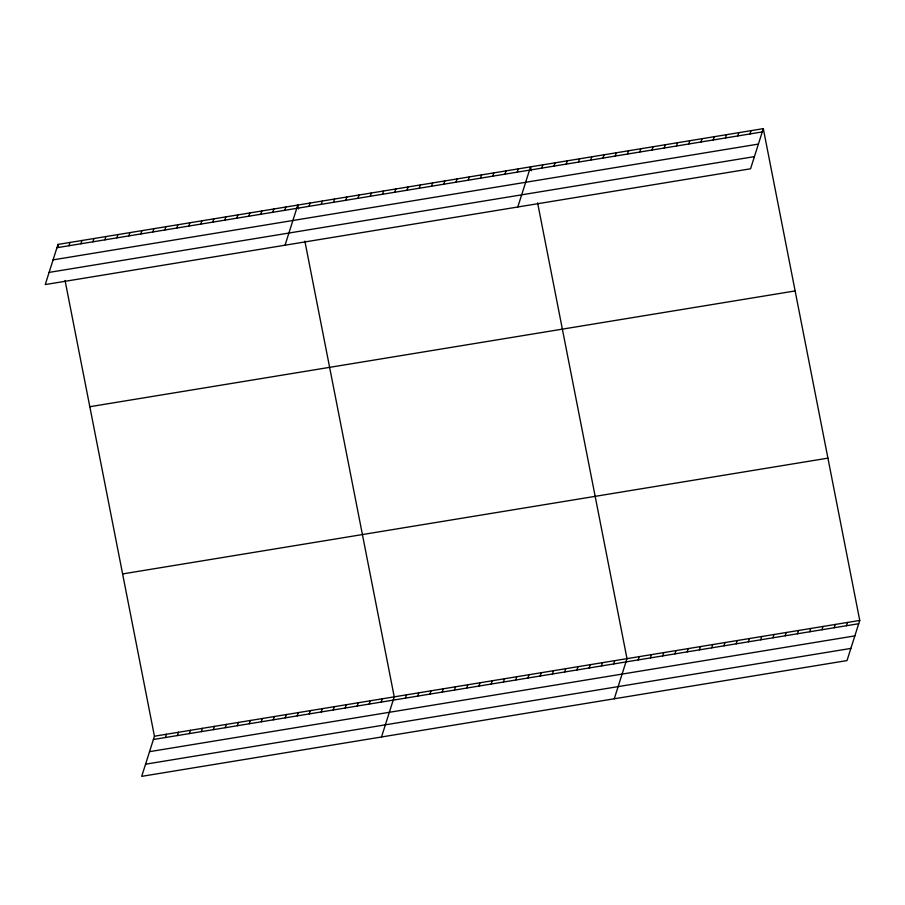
<?xml version="1.0" encoding="UTF-8"?>
<svg xmlns="http://www.w3.org/2000/svg" width="905" height="905" viewBox="0 0 905 905"><rect width="100%" height="100%" fill="white"/><g stroke="black" fill="none" stroke-linecap="round" stroke-linejoin="round"><path stroke-width="1.36" d="M57.988 244.429L45.25 284.566L750.562 168.782L763.3 128.646L57.988 244.429L58.486 246.997M68.927 245.741L69.979 242.461M80.918 243.773L81.959 240.492M92.91 241.805L93.95 238.524M104.901 239.836L105.942 236.556M116.892 237.868L117.933 234.587M128.883 235.9L129.924 232.619M140.875 233.931L141.915 230.651M152.866 231.963L153.907 228.682M164.857 229.994L165.898 226.714M176.848 228.026L177.889 224.745M188.84 226.058L189.88 222.777M200.831 224.089L201.872 220.809M212.811 222.121L213.863 218.84M224.802 220.153L225.843 216.872M236.793 218.184L237.834 214.904M248.785 216.216L249.825 212.935M260.776 214.247L261.817 210.967M272.767 212.279L273.808 208.998M284.758 210.311L285.799 207.03M285.052 245.198L297.79 205.062L298.548 208.919M309.001 206.329L310.042 203.048M321.252 204.326L322.293 201.034M65.058 280.493L154.438 736.217L141.7 776.354L847.012 660.571L859.75 620.434L763.3 128.646M333.493 202.313L334.545 199.021M165.389 737.53L166.43 734.249M345.744 200.299L346.785 197.019M177.38 735.561L178.421 732.281M357.995 198.286L359.036 195.005M189.371 733.593L190.412 730.312M370.247 196.283L371.288 192.991M201.363 731.625L202.403 728.344M382.498 194.27L383.539 190.978M213.342 729.656L214.395 726.376M394.75 192.256L395.79 188.975M225.334 727.688L226.374 724.407M237.325 725.72L238.366 722.439M407.001 190.242L408.042 186.962M249.316 723.751L250.357 720.471M419.253 188.229L420.293 184.948M261.307 721.783L262.348 718.502M431.504 186.226L432.545 182.934M273.299 719.814L274.339 716.534M443.744 184.213L444.796 180.932M285.29 717.846L286.331 714.565M455.996 182.199L457.036 178.919M297.281 715.878L298.322 712.597M468.247 180.186L469.288 176.905M309.272 713.909L310.313 710.629M480.498 178.183L481.539 174.891M321.264 711.941L322.304 708.66M492.75 176.17L493.791 172.889M333.255 709.973L334.296 706.692M505.001 174.156L506.042 170.875M345.246 708.004L346.287 704.724M517.253 172.142L518.294 168.862M357.226 706.036L358.278 702.755M517.807 206.996L530.545 166.848L531.303 170.717M369.217 704.067L370.258 700.787M541.756 168.126L542.796 164.846M381.209 702.099L382.249 698.818M553.996 166.113L555.048 162.832M381.514 736.987L394.241 696.85L304.861 241.126M566.247 164.099L567.288 160.819M405.451 698.128L406.492 694.836M578.499 162.097L579.539 158.805M417.703 696.115L418.744 692.823M590.75 160.083L591.791 156.791M429.954 694.101L430.995 690.82M603.001 158.07L604.042 154.789M442.206 692.087L443.246 688.807M615.253 156.056L616.294 152.775M454.457 690.085L455.498 686.793M627.504 154.054L628.545 150.762M466.709 688.072L467.749 684.78M639.756 152.04L640.797 148.748M478.949 686.058L480.001 682.777M652.007 150.026L653.048 146.746M491.2 684.044L492.241 680.764M664.247 148.013L665.299 144.732M503.452 682.031L504.492 678.75M676.499 145.999L677.54 142.719M515.703 680.028L516.744 676.736M688.75 143.997L689.791 140.705M527.954 678.015L528.995 674.734M701.002 141.983L702.042 138.703M540.206 676.001L541.247 672.72M713.253 139.97L714.294 136.689M552.457 673.987L553.498 670.707M725.505 137.956L726.545 134.675M564.709 671.985L565.749 668.693M737.756 135.954L738.797 132.662M576.96 669.972L578.001 666.691M750.007 133.94L751.048 130.659M589.2 667.958L590.241 664.677M601.452 665.944L602.492 662.664M613.703 663.942L614.744 660.65M614.269 698.784L626.995 658.636L537.615 202.912M638.206 659.915L639.247 656.634M650.457 657.901L651.498 654.62M662.709 655.899L663.75 652.607M674.96 653.885L676.001 650.593M687.2 651.872L688.253 648.591M699.452 649.858L700.493 646.577M711.703 647.856L712.744 644.564M723.955 645.842L724.996 642.55M736.206 643.828L737.247 640.548M748.458 641.815L749.498 638.534M760.709 639.801L761.75 636.52M772.961 637.799L774.001 634.507M785.212 635.785L786.253 632.505M797.452 633.772L798.504 630.491M809.704 631.758L810.744 628.477M821.955 629.756L822.996 626.464M834.206 627.742L835.247 624.461M846.458 625.728L847.499 622.448M56.947 247.71L762.259 131.926M53.078 259.871L758.39 144.087M49.108 272.405L754.419 156.622M89.81 406.718L795.122 290.935M122.605 573.928L827.917 458.145M154.438 736.217L859.75 620.434M153.398 739.498L858.709 623.715M149.54 751.659L854.852 635.887M145.558 764.193L850.87 648.41"/></g></svg>
